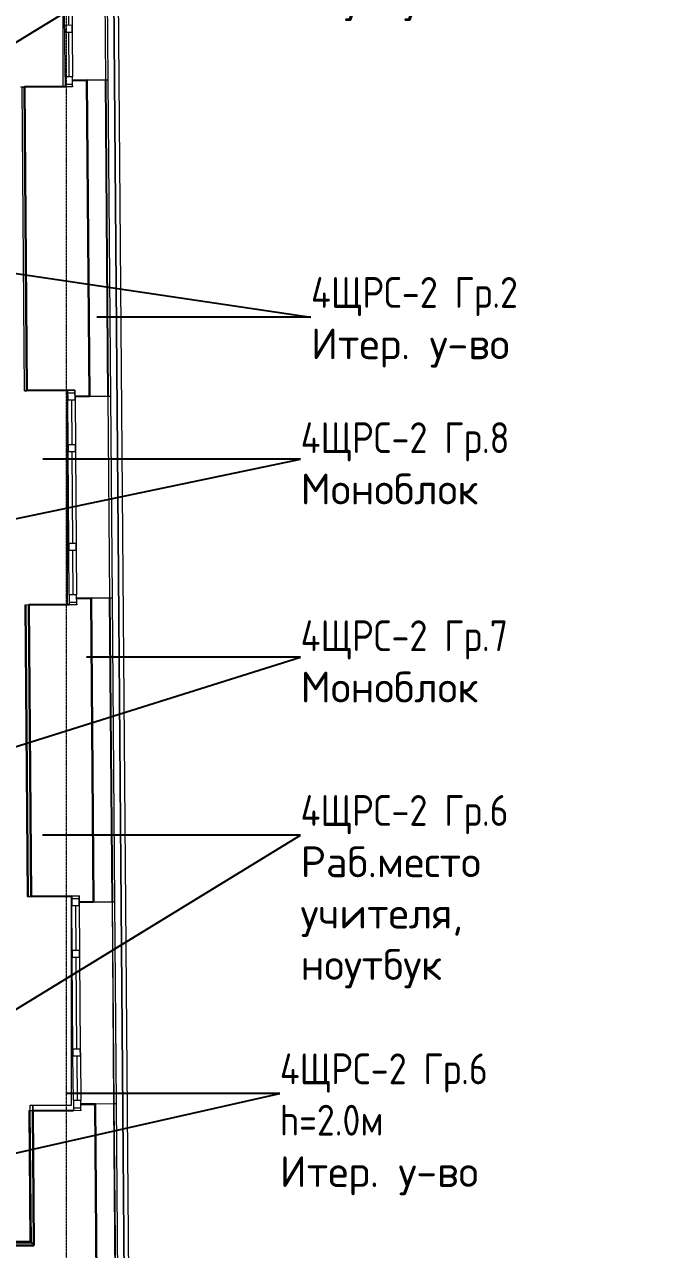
# Model space of a CAD drawing. Header units: millimetres. Extents: x -32 to 417638015, y -35 to 175284279.
# Drawn here: x 417445676 to 417450881, y 175252263 to 175262207 of the extents above; entities that cross this region are included whole.
import ezdxf
from ezdxf import colors
from ezdxf.entities.mleader import LeaderData, LeaderLine
from ezdxf.math import Vec2, Vec3

# ---------------------------------------------------------------- set-up
doc = ezdxf.new("R2010")
doc.units = ezdxf.units.MM
doc.linetypes.add('ADSK_Линия сетки', pattern=[25, 20, -2.5, 0, -2.5])
for name, color, linetype, lineweight in [('_ Окна', 7, 'Continuous', 9), ('Окна', 7, 'Continuous', 9), ('Оси', 253, 'Continuous', 9), ('Перекрытие', 7, 'Continuous', 18), ('Стены внутренние', 7, 'Continuous', 18), ('Стены наружные', 7, 'Continuous', 18), ('Стены несущие', 7, 'Continuous', 30), ('Стены отделка', 7, 'Continuous', 30), ('Стены штриховка', 7, 'Continuous', 9), ('ШТРИХОВКА', 252, 'Continuous', 15)]:
    doc.layers.add(name, color=color, linetype=linetype, lineweight=lineweight)
doc.layers.add('_ЭМ_Надписи', color=7, linetype='Continuous')
doc.styles.add('ЭОМ', font='isocpeur.ttf', dxfattribs={"width": 0.85, "height": 250})

# ---------------------------------------------------------------- blocks, each defined once
blk = doc.blocks.new('План 4 этажа')
at = {"layer": '_ Окна', "color": 8}
for p, q in [((55864.731, 31486.579), (55870.716, 30746.604)), ((55871.201, 30686.606), (55874.113, 30326.617)), ((55844.599, 30266.377), (55904.597, 30266.862)), ((55864.858, 27761.464), (55924.856, 27761.949)), ((55895.342, 27701.708), (55898.254, 27341.72)), ((55898.739, 27281.722), (55904.724, 26541.746)), ((55905.209, 26481.748), (55908.12, 26121.76)), ((55878.607, 26061.519), (55938.605, 26062.004)), ((55898.057, 23656.603), (55958.055, 23657.089)), ((55928.541, 23596.848), (55931.453, 23236.86)), ((55931.938, 23176.862), (55937.923, 22436.886)), ((55938.408, 22376.888), (55941.319, 22016.9)), ((55911.806, 21956.659), (55971.804, 21957.144))]:
    blk.add_line(p, q, dxfattribs=at)
at = {"layer": '_ Окна', "color": 8, "lineweight": 18}
for p, q in [((55840.717, 30746.361), (55900.715, 30746.846)), ((55841.202, 30686.363), (55840.717, 30746.361)), ((55900.715, 30746.846), (55901.2, 30686.848)), ((55901.2, 30686.848), (55841.202, 30686.363)), ((55904.112, 30326.86), (55844.114, 30326.375)), ((55844.114, 30326.375), (55844.761, 30246.377)), ((55844.761, 30246.377), (55904.759, 30246.863)), ((55904.759, 30246.863), (55904.112, 30326.86)), ((55864.696, 27781.463), (55924.694, 27781.948)), ((55865.343, 27701.466), (55864.696, 27781.463)), ((55924.694, 27781.948), (55925.341, 27701.951)), ((55925.341, 27701.951), (55865.343, 27701.466)), ((55868.255, 27341.477), (55928.253, 27341.963)), ((55868.74, 27281.479), (55868.255, 27341.477)), ((55928.738, 27281.964), (55868.74, 27281.479)), ((55928.253, 27341.963), (55928.738, 27281.964)), ((55874.725, 26541.503), (55934.723, 26541.989)), ((55875.21, 26481.505), (55874.725, 26541.503)), ((55935.208, 26481.991), (55875.21, 26481.505)), ((55934.723, 26541.989), (55935.208, 26481.991)), ((55938.119, 26122.002), (55878.121, 26121.517)), ((55878.121, 26121.517), (55878.768, 26041.52)), ((55938.766, 26042.005), (55938.119, 26122.002)), ((55878.768, 26041.52), (55938.766, 26042.005)), ((55897.895, 23676.603), (55957.893, 23677.088)), ((55898.542, 23596.605), (55897.895, 23676.603)), ((55957.893, 23677.088), (55958.54, 23597.091)), ((55958.54, 23597.091), (55898.542, 23596.605)), ((55901.454, 23236.617), (55961.452, 23237.102)), ((55901.939, 23176.619), (55901.454, 23236.617)), ((55961.937, 23177.104), (55901.939, 23176.619)), ((55961.452, 23237.102), (55961.937, 23177.104)), ((55907.924, 22436.643), (55967.922, 22437.128)), ((55908.409, 22376.645), (55907.924, 22436.643)), ((55968.407, 22377.13), (55908.409, 22376.645)), ((55967.922, 22437.128), (55968.407, 22377.13)), ((55971.318, 22017.142), (55911.32, 22016.657)), ((55911.32, 22016.657), (55911.967, 21936.66)), ((55971.965, 21937.145), (55971.318, 22017.142)), ((55911.967, 21936.66), (55971.965, 21937.145))]:
    blk.add_line(p, q, dxfattribs=at)
at = {"layer": 'Окна', "color": 8}
for p, q in [((55840.717, 30746.361), (55834.732, 31486.337)), ((55894.73, 31486.822), (55900.715, 30746.846)), ((55840.717, 30746.361), (55841.202, 30686.363)), ((55901.2, 30686.848), (55900.715, 30746.846)), ((55844.114, 30326.375), (55841.202, 30686.363)), ((55901.2, 30686.848), (55904.112, 30326.86)), ((55844.114, 30326.375), (55844.761, 30246.377)), ((55844.761, 30246.377), (55904.759, 30246.863)), ((55904.759, 30246.863), (55904.112, 30326.86)), ((55924.694, 27781.948), (55864.696, 27781.463)), ((55864.696, 27781.463), (55865.343, 27701.466)), ((55925.341, 27701.951), (55924.694, 27781.948)), ((55868.255, 27341.477), (55865.343, 27701.466)), ((55925.341, 27701.951), (55928.253, 27341.963)), ((55868.255, 27341.477), (55868.74, 27281.479)), ((55874.725, 26541.503), (55868.74, 27281.479)), ((55928.738, 27281.964), (55928.253, 27341.963)), ((55928.738, 27281.964), (55934.723, 26541.989)), ((55874.725, 26541.503), (55875.21, 26481.505)), ((55878.121, 26121.517), (55875.21, 26481.505)), ((55935.208, 26481.991), (55934.723, 26541.989)), ((55935.208, 26481.991), (55938.119, 26122.002)), ((55878.121, 26121.517), (55878.768, 26041.52)), ((55938.766, 26042.005), (55938.119, 26122.002)), ((55878.768, 26041.52), (55938.766, 26042.005)), ((55957.893, 23677.088), (55897.895, 23676.603)), ((55897.895, 23676.603), (55898.542, 23596.605)), ((55958.54, 23597.091), (55957.893, 23677.088)), ((55901.454, 23236.617), (55898.542, 23596.605)), ((55958.54, 23597.091), (55961.452, 23237.102)), ((55901.454, 23236.617), (55901.939, 23176.619)), ((55907.924, 22436.643), (55901.939, 23176.619)), ((55961.937, 23177.104), (55961.452, 23237.102)), ((55961.937, 23177.104), (55967.922, 22437.128)), ((55907.924, 22436.643), (55908.409, 22376.645)), ((55911.32, 22016.657), (55908.409, 22376.645)), ((55968.407, 22377.13), (55967.922, 22437.128)), ((55968.407, 22377.13), (55971.318, 22017.142)), ((55911.32, 22016.657), (55911.967, 21936.66)), ((55971.965, 21937.145), (55971.318, 22017.142)), ((55911.967, 21936.66), (55971.965, 21937.145))]:
    blk.add_line(p, q, dxfattribs=at)
at = {"layer": 'Оси', "color": 8, "linetype": 'ADSK_Линия сетки'}
blk.add_line((55856.505, -3353.101), (55856.505, 43685.833), dxfattribs=at)
at = {"layer": 'Перекрытие', "color": 8}
for p, q in [((55829.631, 30246.255), (55829.631, 31982.49)), ((55495.345, 30243.071), (55514.777, 30243.071)), ((55863.963, 27777.632), (55514.716, 27777.632)), ((55863.963, 26041.208), (55863.963, 27777.632)), ((55897.25, 23672.772), (55547.915, 23672.772)), ((55897.25, 21979.474), (55897.25, 23672.772)), ((55561.979, 21933.829), (55561.61, 21979.474)), ((55561.61, 21979.474), (55897.25, 21979.474))]:
    blk.add_line(p, q, dxfattribs=at)
at = {"layer": 'Стены внутренние', "color": 8}
for p, q in [((55581.978, 21933.991), (55581.61, 21979.474)), ((55581.61, 21979.474), (55581.978, 21933.991))]:
    blk.add_line(p, q, dxfattribs=at)
at = {"layer": 'Стены наружные', "color": 8}
for p, q in [((56221.048, 33179.871), (56350.299, 17198.677)), ((56350.391, 17198.678), (56221.408, 33179.873)), ((56256.408, 33180.031), (56385.389, 17199.086)), ((56158.507, 31938.97), (56171.771, 30299.024)), ((56174.345, 30299.044), (56161.082, 31938.991)), ((56194.344, 30299.206), (56181.081, 31939.153)), ((56192.515, 27734.113), (56205.779, 26094.166)), ((56208.353, 26094.187), (56195.09, 27734.133)), ((56228.352, 26094.349), (56215.089, 27734.295)), ((56225.714, 23629.252), (56238.977, 21989.306)), ((56241.552, 21989.327), (56228.289, 23629.273)), ((56261.551, 21989.489), (56248.287, 23629.435))]:
    blk.add_line(p, q, dxfattribs=at)
at = {"layer": 'Стены несущие', "color": 8}
for p, q in [((55844.761, 30246.377), (55514.771, 30243.708)), ((55514.771, 30243.708), (55534.707, 27778.794)), ((56024.35, 30297.831), (55904.354, 30296.861)), ((55904.767, 30245.863), (55904.759, 30246.863)), ((56021.784, 30296.811), (56024.358, 30296.831)), ((56042.52, 27732.899), (56021.784, 30296.811)), ((56021.784, 30296.811), (56042.52, 27732.899)), ((56024.358, 30296.831), (56024.35, 30297.831)), ((55534.707, 27778.794), (55864.696, 27781.463)), ((55925.099, 27731.95), (56042.52, 27732.899)), ((56058.358, 26092.974), (55938.362, 26092.003)), ((56055.792, 26091.953), (56058.366, 26091.974)), ((56075.719, 23628.039), (56055.792, 26091.953)), ((56055.792, 26091.953), (56075.719, 23628.039)), ((56058.366, 26091.974), (56058.358, 26092.974)), ((55878.768, 26041.52), (55548.779, 26038.851)), ((55548.779, 26038.851), (55567.906, 23673.934)), ((55938.774, 26041.005), (55938.766, 26042.005)), ((55567.906, 23673.934), (55897.895, 23676.603)), ((55958.298, 23627.09), (56075.719, 23628.039)), ((56091.557, 21988.114), (55971.561, 21987.143)), ((56088.99, 21987.093), (56091.565, 21987.114)), ((56088.99, 21987.093), (56088.99, 21987.093)), ((56088.99, 21987.093), (56107.947, 19643.167)), ((56091.565, 21987.114), (56091.557, 21988.114)), ((55911.967, 21936.66), (55581.978, 21933.991)), ((55581.978, 21933.991), (55590.83, 20839.474)), ((55971.973, 21936.145), (55971.965, 21937.145)), ((55590.83, 20839.474), (49627.127, 20839.474))]:
    blk.add_line(p, q, dxfattribs=at)
at = {"layer": 'Стены отделка', "color": 8, "lineweight": 9}
for p, q in [((55514.771, 30243.708), (55482.772, 30243.45)), ((55514.716, 27777.632), (55494.772, 30243.547)), ((56021.776, 30297.811), (56021.784, 30296.811)), ((56171.771, 30299.024), (56024.35, 30297.831)), ((56192.515, 27734.113), (56171.771, 30299.024)), ((56194.345, 30299.206), (56174.345, 30299.044)), ((56174.345, 30299.044), (56195.09, 27734.133)), ((56215.089, 27734.295), (56194.345, 30299.206)), ((55514.716, 27777.632), (55534.715, 27777.794)), ((55534.715, 27777.794), (55534.707, 27778.794)), ((56042.52, 27732.899), (56192.515, 27734.113)), ((56195.09, 27734.133), (56215.089, 27734.295)), ((56055.783, 26092.953), (56055.792, 26091.953)), ((56205.779, 26094.166), (56058.358, 26092.974)), ((56225.714, 23629.252), (56205.779, 26094.166)), ((56228.353, 26094.349), (56208.353, 26094.187)), ((56208.353, 26094.187), (56228.289, 23629.273)), ((56248.288, 23629.435), (56228.353, 26094.349)), ((55548.779, 26038.851), (55516.78, 26038.592)), ((55516.78, 26038.592), (55535.907, 23673.675)), ((55547.915, 23672.772), (55528.78, 26038.689)), ((55567.914, 23672.934), (55548.787, 26037.851)), ((55535.907, 23673.675), (55547.907, 23673.772)), ((55547.915, 23672.772), (55567.914, 23672.934)), ((56075.719, 23628.039), (56225.714, 23629.252)), ((56228.289, 23629.273), (56248.288, 23629.435)), ((56088.982, 21988.093), (56088.99, 21987.093)), ((56238.977, 21989.306), (56091.557, 21988.114)), ((56257.943, 19644.381), (56238.977, 21989.306)), ((56261.551, 21989.489), (56241.552, 21989.327)), ((56241.552, 21989.327), (56260.517, 19644.401)), ((56280.517, 19644.563), (56261.551, 21989.489)), ((55581.978, 21933.991), (55549.979, 21933.732)), ((55549.979, 21933.732), (55558.57, 20871.474)), ((55570.67, 20859.209), (55561.979, 21933.829)), ((55590.669, 20859.371), (55581.986, 21932.991)), ((55590.83, 20859.474), (49644.268, 20859.474)), ((55558.57, 20871.474), (50604.869, 20871.474)), ((55570.67, 20859.209), (55590.669, 20859.371)), ((55590.83, 20839.474), (55590.83, 20859.474))]:
    blk.add_line(p, q, dxfattribs=at)
at = {"layer": 'Стены штриховка', "color": 8}
for p, q in [((55518.78, 26038.608), (55537.907, 23673.691)), ((55551.979, 21933.748), (55560.587, 20869.474)), ((55560.587, 20869.474), (50602.869, 20869.474))]:
    blk.add_line(p, q, dxfattribs=at)

msp = doc.modelspace()

# ---------------------------------------------------------------- block references
at = {"layer": 'ШТРИХОВКА'}
msp.add_blockref('План 4 этажа', (417390161, 175231455.7), dxfattribs=at)

# ---------------------------------------------------------------- leaders
at = {"layer": '_ЭМ_Надписи', "color": 7, "ltscale": 5}
ml = msp.add_multileader_mtext('Standard', dxfattribs=at)
ml.set_content('{\\fGOST Common|b0|i0|c0|p34;\\W0.9;\\C256;4\\fGOST Common|b0|i0|c204|p34;ЩРС\\fGOST Common|b0|i0|c0|p34;-2\\fISOCPEUR|b0|i0|c204|p34;\\W0.85; Гр.2\\P\\W1;\\C0;Раб.место учителя, ноутбук}', color=1, style='ЭОМ')
ml.set_leader_properties()
ml.build(insert=Vec2(0, 0))
ml.multileader.update_dxf_attribs({"text_left_attachment_type": 6, "text_right_attachment_type": 6, "dogleg_length": 0, "arrow_head_size": 200})
ctx = ml.context
ctx.base_point, ctx.char_height, ctx.arrow_head_size, ctx.landing_gap_size, ctx.plane_origin = Vec3(417447917.9, 175263477.1, -64.3), 250, 200, 0, Vec3(417433002.8, 175272736, -64.3)
ctx.left_attachment, ctx.right_attachment = 6, 6
notes = []
notes.append((ctx, [(0, (1, 1, 0), (417447917.9, 175263477.1, -64.3), (1, 0), 0, [(0, [(417445021.8, 175261705.4, -64.3)], 0, [])])]))
ctx.mtext.insert, ctx.mtext.width, ctx.mtext.defined_height, ctx.mtext.flow_direction = Vec3(417447917.9, 175263802.1, -64.3), 2073.809, 545.6, 5
ml = msp.add_multileader_mtext('Standard', dxfattribs=at)
ml.set_content('{\\fGOST Common|b0|i0|c204|p34;\\W0.9;\\C256;4ЩРС-2\\fISOCPEUR|b0|i0|c204|p34;\\W0.85; Гр.2\\P\\W1;\\C0;Итер. у-во}', color=1, style='ЭОМ')
ml.set_leader_properties()
ml.build(insert=Vec2(0, 0))
ml.multileader.update_dxf_attribs({"text_left_attachment_type": 6, "text_right_attachment_type": 6, "dogleg_length": 0, "arrow_head_size": 200})
ctx = ml.context
ctx.base_point, ctx.char_height, ctx.arrow_head_size, ctx.landing_gap_size, ctx.plane_origin = Vec3(417448001.9, 175259831.6), 250, 200, 0, Vec3(417439474.1, 175266378.5)
ctx.left_attachment, ctx.right_attachment = 6, 6
notes.append((ctx, [(0, (1, 1, 0), (417448001.9, 175259831.6), (1, 0), 0, [(0, [(417443334.5, 175260521.9)], 0, [])])]))
ctx.mtext.insert, ctx.mtext.width, ctx.mtext.defined_height, ctx.mtext.flow_direction = Vec3(417448001.9, 175260156.6), 2879.263, 1412.5, 5
ml = msp.add_multileader_mtext('Standard', dxfattribs=at)
ml.set_content('{\\fGOST Common|b0|i0|c0|p34;\\W0.9;\\C256;4\\fGOST Common|b0|i0|c204|p34;ЩРС\\fGOST Common|b0|i0|c0|p34;-2\\fISOCPEUR|b0|i0|c204|p34;\\W0.85; Гр.8 \\W1;\\C0;Моноблок}', color=1, style='ЭОМ')
ml.set_leader_properties()
ml.build(insert=Vec2(0, 0))
ml.multileader.update_dxf_attribs({"text_left_attachment_type": 6, "text_right_attachment_type": 6, "dogleg_length": 0, "arrow_head_size": 200})
ctx = ml.context
ctx.base_point, ctx.char_height, ctx.arrow_head_size, ctx.landing_gap_size, ctx.plane_origin = Vec3(417447917.9, 175258677.6, -64.3), 250, 200, 0, Vec3(417433002.8, 175267936.5, -64.3)
ctx.left_attachment, ctx.right_attachment = 6, 6
notes.append((ctx, [(0, (1, 1, 0), (417447917.9, 175258677.6, -64.3), (1, 0), 0, [(0, [(417442344.3, 175257515.3, -64.3)], 0, [])])]))
ctx.mtext.insert, ctx.mtext.width, ctx.mtext.defined_height, ctx.mtext.flow_direction = Vec3(417447917.9, 175258977.6, -64.3), 2073.809, 545.6, 5
ml = msp.add_multileader_mtext('Standard', dxfattribs=at)
ml.set_content('{\\fGOST Common|b0|i0|c0|p34;\\W0.9;\\C256;4\\fGOST Common|b0|i0|c204|p34;ЩРС\\fGOST Common|b0|i0|c0|p34;-2\\fISOCPEUR|b0|i0|c204|p34;\\W0.85; Гр.7\\P\\W1;\\C0;Моноблок}', color=1, style='ЭОМ')
ml.set_leader_properties()
ml.build(insert=Vec2(0, 0))
ml.multileader.update_dxf_attribs({"text_left_attachment_type": 6, "text_right_attachment_type": 6, "dogleg_length": 0, "arrow_head_size": 200})
ctx = ml.context
ctx.base_point, ctx.char_height, ctx.arrow_head_size, ctx.landing_gap_size, ctx.plane_origin = Vec3(417447917.9, 175257069.9, -64.3), 250, 200, 0, Vec3(417433002.8, 175266328.8, -64.3)
ctx.left_attachment, ctx.right_attachment = 6, 6
notes.append((ctx, [(0, (1, 1, 0), (417447917.9, 175257069.9, -64.3), (1, 0), 0, [(0, [(417444215.3, 175255907.6, -64.3)], 0, [])])]))
ctx.mtext.insert, ctx.mtext.width, ctx.mtext.defined_height, ctx.mtext.flow_direction = Vec3(417447917.9, 175257369.9, -64.3), 2073.809, 545.6, 5
ml = msp.add_multileader_mtext('Standard', dxfattribs=at)
ml.set_content('{\\fGOST Common|b0|i0|c0|p34;\\W0.9;\\C256;4\\fGOST Common|b0|i0|c204|p34;ЩРС\\fGOST Common|b0|i0|c0|p34;-2\\fISOCPEUR|b0|i0|c204|p34;\\W0.85; Гр.6\\P\\W1;\\C0;Раб.место учителя, ноутбук}', color=1, style='ЭОМ')
ml.set_leader_properties()
ml.build(insert=Vec2(0, 0))
ml.multileader.update_dxf_attribs({"text_left_attachment_type": 6, "text_right_attachment_type": 6, "dogleg_length": 0, "arrow_head_size": 200})
ctx = ml.context
ctx.base_point, ctx.char_height, ctx.arrow_head_size, ctx.landing_gap_size, ctx.plane_origin = Vec3(417447917.7, 175255626.6, -64.3), 250, 200, 0, Vec3(417433002.7, 175264885.5, -64.3)
ctx.left_attachment, ctx.right_attachment = 6, 6
notes.append((ctx, [(0, (1, 1, 0), (417447917.7, 175255626.6, -64.3), (1, 0), 0, [(0, [(417445021.6, 175253854.8, -64.3)], 0, [])])]))
ctx.mtext.insert, ctx.mtext.width, ctx.mtext.defined_height, ctx.mtext.flow_direction = Vec3(417447917.7, 175255951.6, -64.3), 2073.809, 545.6, 5
ml = msp.add_multileader_mtext('Standard', dxfattribs=at)
ml.set_content('{\\fGOST Common|b0|i0|c204|p34;\\W0.9;\\C256;4ЩРС-2\\fISOCPEUR|b0|i0|c204|p34;\\W0.85; Гр.6\\Ph=2.0м\\P\\W1;\\C0;Итер. у-во}', color=1, style='ЭОМ')
ml.set_leader_properties()
ml.build(insert=Vec2(0, 0))
ml.multileader.update_dxf_attribs({"text_left_attachment_type": 6, "text_right_attachment_type": 6, "dogleg_length": 0, "arrow_head_size": 200})
ctx = ml.context
ctx.base_point, ctx.char_height, ctx.arrow_head_size, ctx.landing_gap_size, ctx.plane_origin = Vec3(417447749, 175253529.3), 250, 200, 0, Vec3(417439534.7, 175258246.9)
ctx.left_attachment, ctx.right_attachment = 6, 6
notes.append((ctx, [(0, (1, 1, 0), (417447749, 175253529.3), (1, 0), 0, [(0, [(417443346.8, 175252538.1)], 0, [])])]))
ctx.mtext.insert, ctx.mtext.width, ctx.mtext.defined_height, ctx.mtext.flow_direction = Vec3(417447749, 175253854.3), 2879.263, 1412.5, 5
for ctx, leaders in notes:
    for number, flags, end, landing, length, lines in leaders:
        leader = LeaderData()
        leader.index, (leader.has_last_leader_line, leader.has_dogleg_vector, leader.attachment_direction) = number, flags
        leader.last_leader_point, leader.dogleg_vector, leader.dogleg_length = Vec3(end), Vec3(landing), length
        for number, points, colour, breaks in lines:
            line = LeaderLine()
            line.index, line.vertices, line.color, line.breaks = number, Vec3.list(points), colors.encode_raw_color(colour), breaks
            leader.lines.append(line)
        ctx.leaders.append(leader)

doc.saveas('drawing.dxf')
